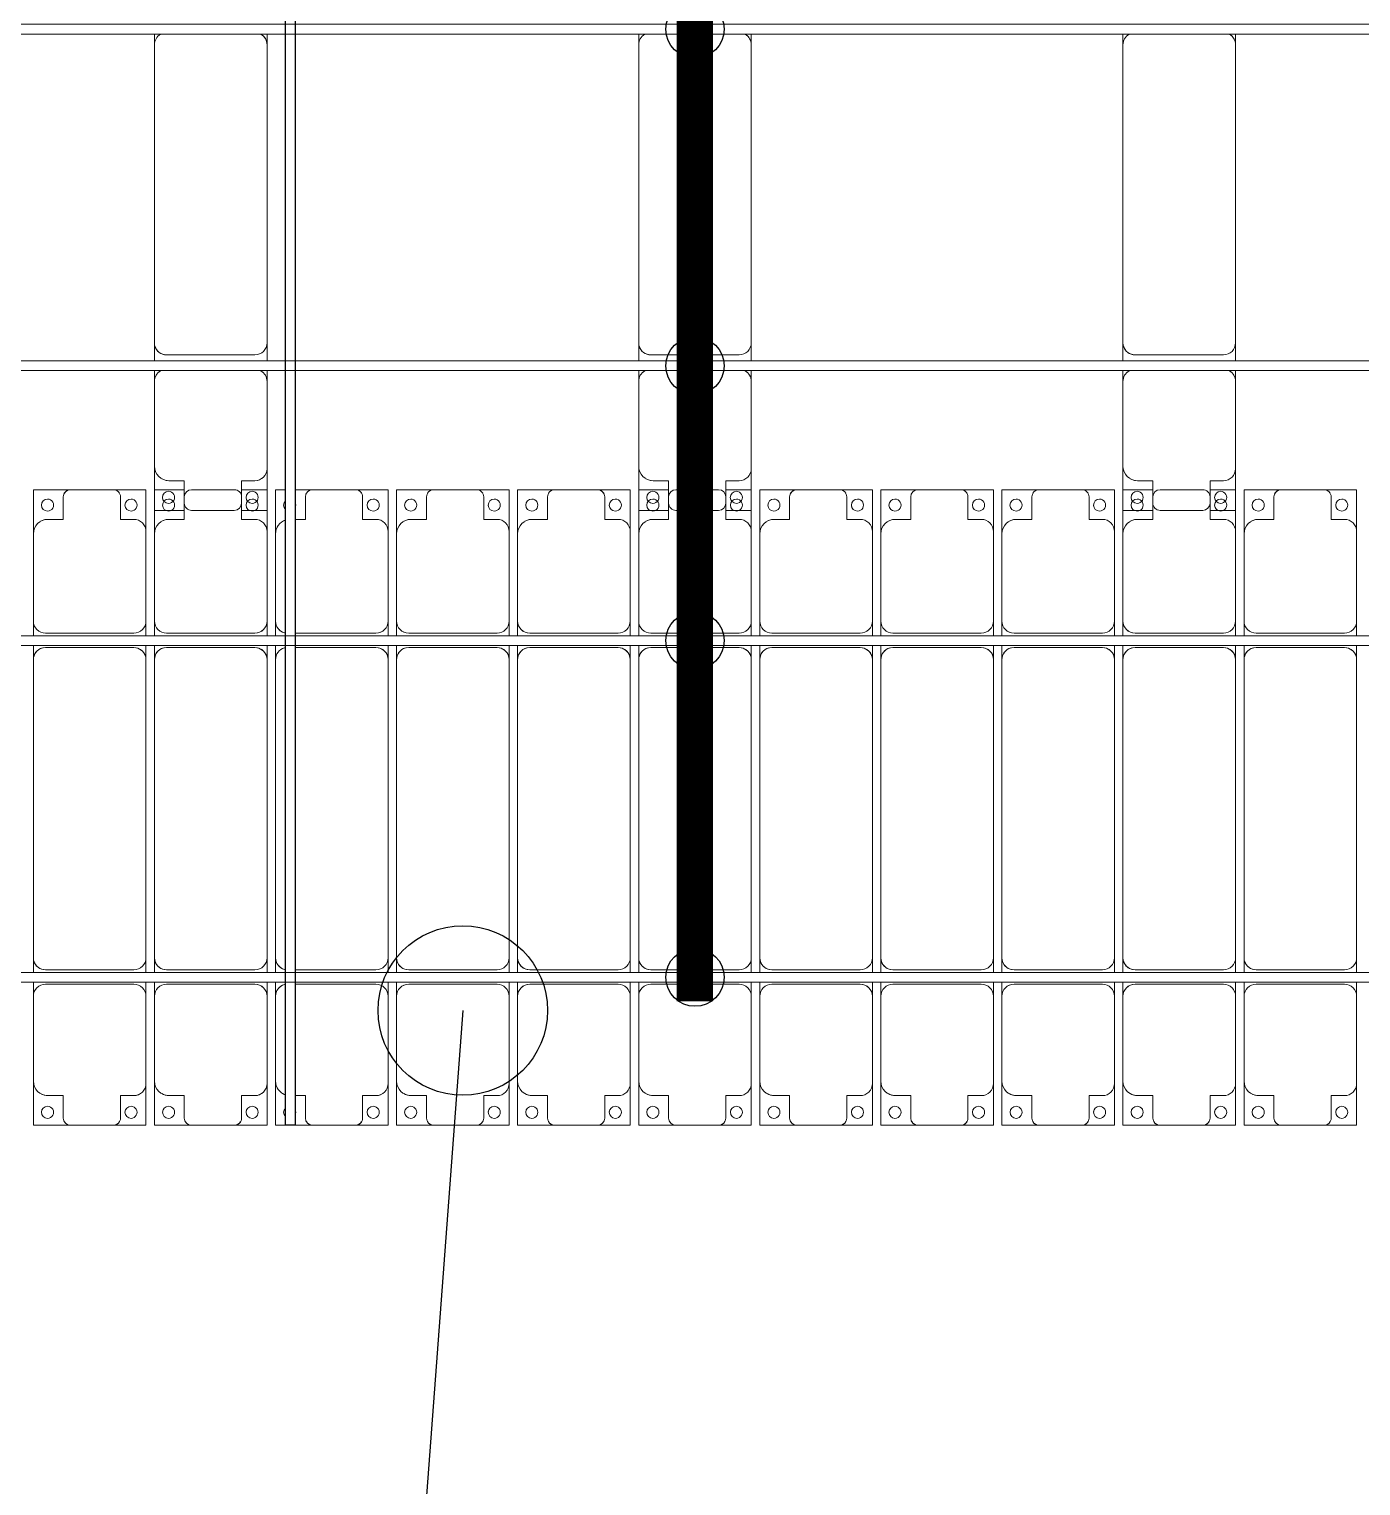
# Model space of a CAD drawing. Header units: millimetres. Extents: x -178706 to 107777, y -87310 to 933.
# Drawn here: x -143641 to -138141, y -81276 to -75261 of the extents above; entities that cross this region are included whole.
import ezdxf

# ---------------------------------------------------------------- set-up
doc = ezdxf.new("R2010")
doc.units = ezdxf.units.MM
doc.layers.add('A-GENM', color=13, linetype='Continuous', lineweight=9)
doc.layers.add('S-BEAM', color=12, linetype='Continuous', lineweight=9)
for name, color, linetype in [('GC-BICH NEO', 6, 'Continuous'), ('GC-DAY NEO', 5, 'Continuous'), ('GC-HOP 40x60 GIA CUONG', 1, 'Continuous')]:
    doc.layers.add(name, color=color, linetype=linetype)

# ---------------------------------------------------------------- blocks, each defined once
blk = doc.blocks.new('Dải phao đi lại kèm đỡ invester - DẢI PHAO ĐI LẠI-19658-BỐ TRÍ KHUNG KẾT CẤU BÈ PIN 04')
at = {"layer": 'A-GENM', "color": 7}
for p, q in [((27258.4, 1312.2), (27411.8, 1312.2)), ((27258.4, 1129.7), (27258.4, 1312.2)), ((27381.8, 1282.2), (27381.8, 1189.7)), ((27588.2, 1312.2), (27411.8, 1312.2)), ((27588.2, 1312.2), (27723.4, 1312.2)), ((27618.2, 1189.7), (27618.2, 1282.2)), ((27723.4, 1312.2), (27723.4, 1139.7)), ((27758.4, 1312.2), (27881.8, 1312.2)), ((27758.4, 1129.7), (27758.4, 1312.2)), ((27881.8, 1282.2), (27881.8, 1189.7)), ((28088.2, 1312.2), (27911.8, 1312.2)), ((28118.2, 1312.2), (28223.4, 1312.2)), ((28118.2, 1189.7), (28118.2, 1282.2)), ((28223.4, 1312.2), (28223.4, 1139.7)), ((28258.4, 1312.2), (28300, 1312.2)), ((28258.4, 1129.7), (28258.4, 1312.2)), ((28340, 1312.2), (28411.8, 1312.2)), ((28381.8, 1282.2), (28381.8, 1189.7)), ((28588.2, 1312.2), (28411.8, 1312.2)), ((28588.2, 1312.2), (28723.4, 1312.2)), ((28618.2, 1189.7), (28618.2, 1282.2)), ((28723.4, 1312.2), (28723.4, 1139.7)), ((28758.4, 1312.2), (28911.8, 1312.2)), ((28758.4, 1129.7), (28758.4, 1312.2)), ((28881.8, 1282.2), (28881.8, 1189.7)), ((29088.2, 1312.2), (28911.8, 1312.2)), ((29088.2, 1312.2), (29223.4, 1312.2)), ((29118.2, 1189.7), (29118.2, 1282.2)), ((29223.4, 1312.2), (29223.4, 1139.7)), ((29258.4, 1312.2), (29411.8, 1312.2)), ((29258.4, 1129.7), (29258.4, 1312.2)), ((29381.8, 1282.2), (29381.8, 1189.7)), ((29588.2, 1312.2), (29411.8, 1312.2)), ((29588.2, 1312.2), (29723.4, 1312.2)), ((29618.2, 1189.7), (29618.2, 1282.2)), ((29723.4, 1312.2), (29723.4, 1139.7)), ((29758.4, 1312.2), (29881.8, 1312.2)), ((29758.4, 1129.7), (29758.4, 1312.2)), ((29881.8, 1282.2), (29881.8, 1189.7)), ((30088.2, 1312.2), (29911.8, 1312.2)), ((30118.2, 1312.2), (30223.4, 1312.2)), ((30118.2, 1189.7), (30118.2, 1282.2)), ((30223.4, 1312.2), (30223.4, 1139.7)), ((30258.4, 1312.2), (30411.8, 1312.2)), ((30258.4, 1129.7), (30258.4, 1312.2)), ((30381.8, 1282.2), (30381.8, 1189.7)), ((30588.2, 1312.2), (30411.8, 1312.2)), ((30588.2, 1312.2), (30723.4, 1312.2)), ((30618.2, 1189.7), (30618.2, 1282.2)), ((30723.4, 1312.2), (30723.4, 1139.7)), ((30758.4, 1312.2), (30911.8, 1312.2)), ((30758.4, 1129.7), (30758.4, 1312.2)), ((30881.8, 1282.2), (30881.8, 1189.7)), ((31088.2, 1312.2), (30911.8, 1312.2)), ((31088.2, 1312.2), (31223.4, 1312.2)), ((31118.2, 1189.7), (31118.2, 1282.2)), ((31223.4, 1312.2), (31223.4, 1139.7)), ((31258.4, 1312.2), (31411.8, 1312.2)), ((31258.4, 1129.7), (31258.4, 1312.2)), ((31381.8, 1282.2), (31381.8, 1189.7)), ((31588.2, 1312.2), (31411.8, 1312.2)), ((31588.2, 1312.2), (31723.4, 1312.2)), ((31618.2, 1189.7), (31618.2, 1282.2)), ((31723.4, 1312.2), (31723.4, 1139.7)), ((31758.4, 1312.2), (31881.8, 1312.2)), ((31758.4, 1129.7), (31758.4, 1312.2)), ((31881.8, 1282.2), (31881.8, 1189.7)), ((32088.2, 1312.2), (31911.8, 1312.2)), ((32118.2, 1312.2), (32223.4, 1312.2)), ((32118.2, 1189.7), (32118.2, 1282.2)), ((32223.4, 1312.2), (32223.4, 1139.7)), ((32258.4, 1312.2), (32411.8, 1312.2)), ((32258.4, 1129.7), (32258.4, 1312.2)), ((32381.8, 1282.2), (32381.8, 1189.7)), ((32588.2, 1312.2), (32411.8, 1312.2)), ((32591.1, 1312.2), (32723.4, 1312.2)), ((32618.2, 1189.7), (32618.2, 1282.2)), ((32723.4, 1312.2), (32723.4, 1139.7)), ((27381.8, 1189.7), (27318.4, 1189.7)), ((27673.4, 1189.7), (27618.2, 1189.7)), ((27881.8, 1189.7), (27818.4, 1189.7)), ((28173.4, 1189.7), (28118.2, 1189.7)), ((28381.8, 1189.7), (28340, 1189.7)), ((28673.4, 1189.7), (28618.2, 1189.7)), ((28881.8, 1189.7), (28818.4, 1189.7)), ((29173.4, 1189.7), (29118.2, 1189.7)), ((29381.8, 1189.7), (29318.4, 1189.7)), ((29673.4, 1189.7), (29618.2, 1189.7)), ((29881.8, 1189.7), (29818.4, 1189.7)), ((30173.4, 1189.7), (30118.2, 1189.7)), ((30381.8, 1189.7), (30318.4, 1189.7)), ((30673.4, 1189.7), (30618.2, 1189.7)), ((30881.8, 1189.7), (30818.4, 1189.7)), ((31173.4, 1189.7), (31118.2, 1189.7)), ((31381.8, 1189.7), (31318.4, 1189.7)), ((31673.4, 1189.7), (31618.2, 1189.7)), ((31881.8, 1189.7), (31818.4, 1189.7)), ((32173.4, 1189.7), (32118.2, 1189.7)), ((32381.8, 1189.7), (32318.4, 1189.7)), ((32673.4, 1189.7), (32618.2, 1189.7)), ((27258.4, 1129.7), (27258.4, 769.7)), ((27723.4, 769.7), (27723.4, 1139.7)), ((27758.4, 1129.7), (27758.4, 769.7)), ((28223.4, 769.7), (28223.4, 1139.7)), ((28258.4, 1129.7), (28258.4, 769.7)), ((28723.4, 769.7), (28723.4, 1139.7)), ((28758.4, 1129.7), (28758.4, 769.7)), ((29223.4, 769.7), (29223.4, 1139.7)), ((29258.4, 1129.7), (29258.4, 769.7)), ((29723.4, 769.7), (29723.4, 1139.7)), ((29758.4, 1129.7), (29758.4, 769.7)), ((30223.4, 769.7), (30223.4, 1139.7)), ((30258.4, 1129.7), (30258.4, 769.7)), ((30723.4, 769.7), (30723.4, 1139.7)), ((30758.4, 1129.7), (30758.4, 769.7)), ((31223.4, 769.7), (31223.4, 1139.7)), ((31258.4, 1129.7), (31258.4, 769.7)), ((31723.4, 769.7), (31723.4, 1139.7)), ((31758.4, 1129.7), (31758.4, 769.7)), ((32223.4, 769.7), (32223.4, 1139.7)), ((32258.4, 1129.7), (32258.4, 769.7)), ((32723.4, 769.7), (32723.4, 1139.7)), ((27258.4, 708.9), (27258.4, 769.7)), ((27723.4, 769.7), (27723.4, 708.9)), ((27758.4, 708.9), (27758.4, 769.7)), ((28223.4, 769.7), (28223.4, 708.9)), ((28258.4, 708.9), (28258.4, 769.7)), ((28723.4, 769.7), (28723.4, 708.9)), ((28758.4, 708.9), (28758.4, 769.7)), ((29223.4, 769.7), (29223.4, 708.9)), ((29258.4, 708.9), (29258.4, 769.7)), ((29723.4, 769.7), (29723.4, 708.9)), ((29758.4, 708.9), (29758.4, 769.7)), ((30223.4, 769.7), (30223.4, 708.9)), ((30258.4, 708.9), (30258.4, 769.7)), ((30723.4, 769.7), (30723.4, 708.9)), ((30758.4, 708.9), (30758.4, 769.7)), ((31223.4, 769.7), (31223.4, 708.9)), ((31258.4, 708.9), (31258.4, 769.7)), ((31723.4, 769.7), (31723.4, 708.9)), ((31758.4, 708.9), (31758.4, 769.7)), ((32223.4, 769.7), (32223.4, 708.9)), ((32258.4, 708.9), (32258.4, 769.7)), ((32723.4, 769.7), (32723.4, 708.9)), ((27258.4, 610.3), (27258.4, 668.9)), ((27308.4, 719.7), (27673.4, 719.7)), ((27723.4, 668.9), (27723.4, 610.3)), ((27758.4, 610.3), (27758.4, 668.9)), ((27808.4, 719.7), (28173.4, 719.7)), ((28223.4, 668.9), (28223.4, 610.3)), ((28258.4, 610.3), (28258.4, 668.9)), ((28340, 719.7), (28673.4, 719.7)), ((28723.4, 668.9), (28723.4, 610.3)), ((28758.4, 610.3), (28758.4, 668.9)), ((28808.4, 719.7), (29173.4, 719.7)), ((29223.4, 668.9), (29223.4, 610.3)), ((29258.4, 610.3), (29258.4, 668.9)), ((29308.4, 719.7), (29673.4, 719.7)), ((29723.4, 668.9), (29723.4, 610.3)), ((29758.4, 610.3), (29758.4, 668.9)), ((29808.4, 719.7), (30173.4, 719.7)), ((30223.4, 668.9), (30223.4, 610.3)), ((30258.4, 610.3), (30258.4, 668.9)), ((30308.4, 719.7), (30673.4, 719.7)), ((30723.4, 668.9), (30723.4, 610.3)), ((30758.4, 610.3), (30758.4, 668.9)), ((30808.4, 719.7), (31173.4, 719.7)), ((31223.4, 668.9), (31223.4, 610.3)), ((31258.4, 610.3), (31258.4, 668.9)), ((31308.4, 719.7), (31673.4, 719.7)), ((31723.4, 668.9), (31723.4, 610.3)), ((31758.4, 610.3), (31758.4, 668.9)), ((31808.4, 719.7), (32173.4, 719.7)), ((32223.4, 668.9), (32223.4, 610.3)), ((32258.4, 610.3), (32258.4, 668.9)), ((32308.4, 719.7), (32673.4, 719.7)), ((32723.4, 668.9), (32723.4, 610.3)), ((27258.4, 610.3), (27258.4, -620.3)), ((27673.4, 660.3), (27308.4, 660.3)), ((27723.4, -620.3), (27723.4, 610.3)), ((27758.4, 610.3), (27758.4, -620.3)), ((28173.4, 660.3), (27808.4, 660.3)), ((28223.4, -620.3), (28223.4, 610.3)), ((28258.4, 610.3), (28258.4, -620.3)), ((28673.4, 660.3), (28340, 660.3)), ((28723.4, -620.3), (28723.4, 610.3)), ((28758.4, 610.3), (28758.4, -620.3)), ((29173.4, 660.3), (28808.4, 660.3)), ((29223.4, -620.3), (29223.4, 610.3)), ((29258.4, 610.3), (29258.4, -620.3)), ((29673.4, 660.3), (29308.4, 660.3)), ((29723.4, -620.3), (29723.4, 610.3)), ((29758.4, 610.3), (29758.4, -620.3)), ((30173.4, 660.3), (29808.4, 660.3)), ((30223.4, -620.3), (30223.4, 610.3)), ((30258.4, 610.3), (30258.4, -620.3)), ((30673.4, 660.3), (30308.4, 660.3)), ((30723.4, -620.3), (30723.4, 610.3)), ((30758.4, 610.3), (30758.4, -620.3)), ((31173.4, 660.3), (30808.4, 660.3)), ((31223.4, -620.3), (31223.4, 610.3)), ((31258.4, 610.3), (31258.4, -620.3)), ((31673.4, 660.3), (31308.4, 660.3)), ((31723.4, -620.3), (31723.4, 610.3)), ((31758.4, 610.3), (31758.4, -620.3)), ((32173.4, 660.3), (31808.4, 660.3)), ((32223.4, -620.3), (32223.4, 610.3)), ((32258.4, 610.3), (32258.4, -620.3)), ((32673.4, 660.3), (32308.4, 660.3)), ((32723.4, -620.3), (32723.4, 610.3)), ((27258.4, -681.1), (27258.4, -620.3)), ((27723.4, -620.3), (27723.4, -681.1)), ((27758.4, -681.1), (27758.4, -620.3)), ((28223.4, -620.3), (28223.4, -681.1)), ((28258.4, -681.1), (28258.4, -620.3)), ((28723.4, -620.3), (28723.4, -681.1)), ((28758.4, -681.1), (28758.4, -620.3)), ((29223.4, -620.3), (29223.4, -681.1)), ((29258.4, -681.1), (29258.4, -620.3)), ((29723.4, -620.3), (29723.4, -681.1)), ((29758.4, -681.1), (29758.4, -620.3)), ((30223.4, -620.3), (30223.4, -681.1)), ((30258.4, -681.1), (30258.4, -620.3)), ((30723.4, -620.3), (30723.4, -681.1)), ((30758.4, -681.1), (30758.4, -620.3)), ((31223.4, -620.3), (31223.4, -681.1)), ((31258.4, -681.1), (31258.4, -620.3)), ((31723.4, -620.3), (31723.4, -681.1)), ((31758.4, -681.1), (31758.4, -620.3)), ((32223.4, -620.3), (32223.4, -681.1)), ((32258.4, -681.1), (32258.4, -620.3)), ((32723.4, -620.3), (32723.4, -681.1)), ((27258.4, -779.7), (27258.4, -721.1)), ((27308.4, -670.3), (27673.4, -670.3)), ((27723.4, -721.1), (27723.4, -779.7)), ((27758.4, -779.7), (27758.4, -721.1)), ((27808.4, -670.3), (28173.4, -670.3)), ((28223.4, -721.1), (28223.4, -779.7)), ((28258.4, -779.7), (28258.4, -721.1)), ((28340, -670.3), (28673.4, -670.3)), ((28723.4, -721.1), (28723.4, -779.7)), ((28758.4, -779.7), (28758.4, -721.1)), ((28808.4, -670.3), (29173.4, -670.3)), ((29223.4, -721.1), (29223.4, -779.7)), ((29258.4, -779.7), (29258.4, -721.1)), ((29308.4, -670.3), (29673.4, -670.3)), ((29723.4, -721.1), (29723.4, -779.7)), ((29758.4, -779.7), (29758.4, -721.1)), ((29808.4, -670.3), (30173.4, -670.3)), ((30223.4, -721.1), (30223.4, -779.7)), ((30258.4, -779.7), (30258.4, -721.1)), ((30308.4, -670.3), (30673.4, -670.3)), ((30723.4, -721.1), (30723.4, -779.7)), ((30758.4, -779.7), (30758.4, -721.1)), ((30808.4, -670.3), (31173.4, -670.3)), ((31223.4, -721.1), (31223.4, -779.7)), ((31258.4, -779.7), (31258.4, -721.1)), ((31308.4, -670.3), (31673.4, -670.3)), ((31723.4, -721.1), (31723.4, -779.7)), ((31758.4, -779.7), (31758.4, -721.1)), ((31808.4, -670.3), (32173.4, -670.3)), ((32223.4, -721.1), (32223.4, -779.7)), ((32258.4, -779.7), (32258.4, -721.1)), ((32308.4, -670.3), (32673.4, -670.3)), ((32723.4, -721.1), (32723.4, -779.7)), ((27258.4, -779.7), (27258.4, -1129.7)), ((27673.4, -729.7), (27308.4, -729.7)), ((27723.4, -1139.7), (27723.4, -779.7)), ((27758.4, -779.7), (27758.4, -1129.7)), ((28173.4, -729.7), (27808.4, -729.7)), ((28223.4, -1139.7), (28223.4, -779.7)), ((28258.4, -779.7), (28258.4, -1129.7)), ((28673.4, -729.7), (28340, -729.7)), ((28723.4, -1139.7), (28723.4, -779.7)), ((28758.4, -779.7), (28758.4, -1129.7)), ((29173.4, -729.7), (28808.4, -729.7)), ((29223.4, -1139.7), (29223.4, -779.7)), ((29258.4, -779.7), (29258.4, -1129.7)), ((29673.4, -729.7), (29308.4, -729.7)), ((29723.4, -1139.7), (29723.4, -779.7)), ((29758.4, -779.7), (29758.4, -1129.7)), ((30173.4, -729.7), (29808.4, -729.7)), ((30223.4, -1139.7), (30223.4, -779.7)), ((30258.4, -779.7), (30258.4, -1129.7)), ((30673.4, -729.7), (30308.4, -729.7)), ((30723.4, -1139.7), (30723.4, -779.7)), ((30758.4, -779.7), (30758.4, -1129.7)), ((31173.4, -729.7), (30808.4, -729.7)), ((31223.4, -1139.7), (31223.4, -779.7)), ((31258.4, -779.7), (31258.4, -1129.7)), ((31673.4, -729.7), (31308.4, -729.7)), ((31723.4, -1139.7), (31723.4, -779.7)), ((31758.4, -779.7), (31758.4, -1129.7)), ((32173.4, -729.7), (31808.4, -729.7)), ((32223.4, -1139.7), (32223.4, -779.7)), ((32258.4, -779.7), (32258.4, -1129.7)), ((32673.4, -729.7), (32308.4, -729.7)), ((32723.4, -1139.7), (32723.4, -779.7)), ((27258.4, -1312.2), (27258.4, -1129.7)), ((27723.4, -1139.7), (27723.4, -1312.2)), ((27758.4, -1312.2), (27758.4, -1129.7)), ((28223.4, -1139.7), (28223.4, -1312.2)), ((28258.4, -1312.2), (28258.4, -1129.7)), ((28723.4, -1139.7), (28723.4, -1312.2)), ((28758.4, -1312.2), (28758.4, -1129.7)), ((29223.4, -1139.7), (29223.4, -1312.2)), ((29258.4, -1312.2), (29258.4, -1129.7)), ((29723.4, -1139.7), (29723.4, -1312.2)), ((29758.4, -1312.2), (29758.4, -1129.7)), ((30223.4, -1139.7), (30223.4, -1312.2)), ((30258.4, -1312.2), (30258.4, -1129.7)), ((30723.4, -1139.7), (30723.4, -1312.2)), ((30758.4, -1312.2), (30758.4, -1129.7)), ((31223.4, -1139.7), (31223.4, -1312.2)), ((31258.4, -1312.2), (31258.4, -1129.7)), ((31723.4, -1139.7), (31723.4, -1312.2)), ((31758.4, -1312.2), (31758.4, -1129.7)), ((32223.4, -1139.7), (32223.4, -1312.2)), ((32258.4, -1312.2), (32258.4, -1129.7)), ((32723.4, -1139.7), (32723.4, -1312.2)), ((27318.4, -1189.7), (27381.8, -1189.7)), ((27381.8, -1189.7), (27381.8, -1282.2)), ((27618.2, -1282.2), (27618.2, -1189.7)), ((27618.2, -1189.7), (27673.4, -1189.7)), ((27818.4, -1189.7), (27881.8, -1189.7)), ((27881.8, -1189.7), (27881.8, -1282.2)), ((28118.2, -1282.2), (28118.2, -1189.7)), ((28118.2, -1189.7), (28173.4, -1189.7)), ((28340, -1189.7), (28381.8, -1189.7)), ((28381.8, -1189.7), (28381.8, -1282.2)), ((28618.2, -1282.2), (28618.2, -1189.7)), ((28618.2, -1189.7), (28673.4, -1189.7)), ((28818.4, -1189.7), (28881.8, -1189.7)), ((28881.8, -1189.7), (28881.8, -1282.2)), ((29118.2, -1282.2), (29118.2, -1189.7)), ((29118.2, -1189.7), (29173.4, -1189.7)), ((29318.4, -1189.7), (29381.8, -1189.7)), ((29381.8, -1189.7), (29381.8, -1282.2)), ((29618.2, -1282.2), (29618.2, -1189.7)), ((29618.2, -1189.7), (29673.4, -1189.7)), ((29818.4, -1189.7), (29881.8, -1189.7)), ((29881.8, -1189.7), (29881.8, -1282.2)), ((30118.2, -1282.2), (30118.2, -1189.7)), ((30118.2, -1189.7), (30173.4, -1189.7)), ((30318.4, -1189.7), (30381.8, -1189.7)), ((30381.8, -1189.7), (30381.8, -1282.2)), ((30618.2, -1282.2), (30618.2, -1189.7)), ((30618.2, -1189.7), (30673.4, -1189.7)), ((30818.4, -1189.7), (30881.8, -1189.7)), ((30881.8, -1189.7), (30881.8, -1282.2)), ((31118.2, -1282.2), (31118.2, -1189.7)), ((31118.2, -1189.7), (31173.4, -1189.7)), ((31318.4, -1189.7), (31381.8, -1189.7)), ((31381.8, -1189.7), (31381.8, -1282.2)), ((31618.2, -1282.2), (31618.2, -1189.7)), ((31618.2, -1189.7), (31673.4, -1189.7)), ((31818.4, -1189.7), (31881.8, -1189.7)), ((31881.8, -1189.7), (31881.8, -1282.2)), ((32118.2, -1282.2), (32118.2, -1189.7)), ((32118.2, -1189.7), (32173.4, -1189.7)), ((32318.4, -1189.7), (32381.8, -1189.7)), ((32381.8, -1189.7), (32381.8, -1282.2)), ((32618.2, -1282.2), (32618.2, -1189.7)), ((32618.2, -1189.7), (32673.4, -1189.7)), ((27411.8, -1312.2), (27258.4, -1312.2)), ((27411.8, -1312.2), (27588.2, -1312.2)), ((27723.4, -1312.2), (27588.2, -1312.2)), ((27911.8, -1312.2), (27758.4, -1312.2)), ((27911.8, -1312.2), (28088.2, -1312.2)), ((28223.4, -1312.2), (28088.2, -1312.2)), ((28300, -1312.2), (28258.4, -1312.2)), ((28411.8, -1312.2), (28340, -1312.2)), ((28411.8, -1312.2), (28588.2, -1312.2)), ((28723.4, -1312.2), (28588.2, -1312.2)), ((28911.8, -1312.2), (28758.4, -1312.2)), ((28911.8, -1312.2), (29088.2, -1312.2)), ((29223.4, -1312.2), (29088.2, -1312.2)), ((29411.8, -1312.2), (29258.4, -1312.2)), ((29411.8, -1312.2), (29588.2, -1312.2)), ((29723.4, -1312.2), (29588.2, -1312.2)), ((29911.8, -1312.2), (29758.4, -1312.2)), ((29911.8, -1312.2), (30088.2, -1312.2)), ((30223.4, -1312.2), (30088.2, -1312.2)), ((30411.8, -1312.2), (30258.4, -1312.2)), ((30411.8, -1312.2), (30588.2, -1312.2)), ((30723.4, -1312.2), (30588.2, -1312.2)), ((30911.8, -1312.2), (30758.4, -1312.2)), ((30911.8, -1312.2), (31088.2, -1312.2)), ((31223.4, -1312.2), (31088.2, -1312.2)), ((31411.8, -1312.2), (31258.4, -1312.2)), ((31411.8, -1312.2), (31588.2, -1312.2)), ((31723.4, -1312.2), (31588.2, -1312.2)), ((31911.8, -1312.2), (31758.4, -1312.2)), ((31911.8, -1312.2), (32088.2, -1312.2)), ((32223.4, -1312.2), (32088.2, -1312.2)), ((32411.8, -1312.2), (32258.4, -1312.2)), ((32411.8, -1312.2), (32588.2, -1312.2)), ((32723.4, -1312.2), (32591.1, -1312.2))]:
    blk.add_line(p, q, dxfattribs=at)
for centre, radius, start, end in [((27316.8, 1248.6), 25, 90, 270), ((27316.8, 1248.6), 25, 270, 90), ((27411.8, 1282.2), 30, 90, 180), ((27411.8, 1282.2), 30, 90, 150), ((27588.2, 1282.2), 30, 360, 90), ((27588.2, 1282.2), 30, 30, 90), ((27661.8, 1248.6), 25, 90, 270), ((27661.8, 1248.6), 25, 270, 90), ((27816.8, 1248.6), 25, 90, 270), ((27816.8, 1248.6), 25, 270, 90), ((27911.8, 1282.2), 30, 90, 180), ((28088.2, 1282.2), 30, 360, 90), ((28161.8, 1248.6), 25, 90, 270), ((28161.8, 1248.6), 25, 270, 90), ((28316.8, 1248.6), 25, 135, 225), ((28411.8, 1282.2), 30, 90, 180), ((28411.8, 1282.2), 30, 90, 150), ((28588.2, 1282.2), 30, 360, 90), ((28588.2, 1282.2), 30, 30, 90), ((28661.8, 1248.6), 25, 90, 270), ((28661.8, 1248.6), 25, 270, 90), ((28816.8, 1248.6), 25, 90, 270), ((28816.8, 1248.6), 25, 270, 90), ((28911.8, 1282.2), 30, 90, 180), ((28911.8, 1282.2), 30, 90, 150), ((29088.2, 1282.2), 30, 360, 90), ((29088.2, 1282.2), 30, 30, 90), ((29161.8, 1248.6), 25, 90, 270), ((29161.8, 1248.6), 25, 270, 90), ((29316.8, 1248.6), 25, 90, 270), ((29316.8, 1248.6), 25, 270, 90), ((29411.8, 1282.2), 30, 90, 180), ((29411.8, 1282.2), 30, 90, 150), ((29588.2, 1282.2), 30, 0, 90), ((29588.2, 1282.2), 30, 30, 90), ((29661.8, 1248.6), 25, 90, 270), ((29661.8, 1248.6), 25, 270, 90), ((29816.8, 1248.6), 25, 90, 270), ((29816.8, 1248.6), 25, 270, 90), ((29911.8, 1282.2), 30, 90, 180), ((30088.2, 1282.2), 30, 0, 90), ((30161.8, 1248.6), 25, 90, 270), ((30161.8, 1248.6), 25, 270, 90), ((30316.8, 1248.6), 25, 90, 270), ((30316.8, 1248.6), 25, 270, 90), ((30411.8, 1282.2), 30, 90, 180), ((30411.8, 1282.2), 30, 90, 150), ((30588.2, 1282.2), 30, 0, 90), ((30588.2, 1282.2), 30, 30, 90), ((30661.8, 1248.6), 25, 90, 270), ((30661.8, 1248.6), 25, 270, 90), ((30816.8, 1248.6), 25, 90, 270), ((30816.8, 1248.6), 25, 270, 90), ((30911.8, 1282.2), 30, 90, 180), ((30911.8, 1282.2), 30, 90, 150), ((31088.2, 1282.2), 30, 360, 90), ((31088.2, 1282.2), 30, 30, 90), ((31161.8, 1248.6), 25, 90, 270), ((31161.8, 1248.6), 25, 270, 90), ((31316.8, 1248.6), 25, 90, 270), ((31316.8, 1248.6), 25, 270, 90), ((31411.8, 1282.2), 30, 90, 180), ((31411.8, 1282.2), 30, 90, 150), ((31588.2, 1282.2), 30, 360, 90), ((31588.2, 1282.2), 30, 30, 90), ((31661.8, 1248.6), 25, 90, 270), ((31661.8, 1248.6), 25, 270, 90), ((31816.8, 1248.6), 25, 90, 270), ((31816.8, 1248.6), 25, 270, 90), ((31911.8, 1282.2), 30, 90, 180), ((32088.2, 1282.2), 30, 360, 90), ((32161.8, 1248.6), 25, 90, 270), ((32161.8, 1248.6), 25, 270, 90), ((32316.8, 1248.6), 25, 90, 270), ((32316.8, 1248.6), 25, 270, 90), ((32411.8, 1282.2), 30, 90, 180), ((32411.8, 1282.2), 30, 90, 150), ((32588.2, 1282.2), 30, 360, 90), ((32588.2, 1282.2), 30, 30, 84.4), ((32661.8, 1248.6), 25, 90, 270), ((32661.8, 1248.6), 25, 270, 90), ((27661.8, 1248.6), 25, 180, 195), ((28316.8, 1248.6), 25, 345, 15), ((28661.8, 1248.6), 25, 180, 195), ((29161.8, 1248.6), 25, 180, 195), ((29661.8, 1248.6), 25, 180, 195), ((30661.8, 1248.6), 25, 180, 195), ((31161.8, 1248.6), 25, 180, 195), ((31661.8, 1248.6), 25, 180, 195), ((32661.8, 1248.6), 25, 180, 195), ((27318.4, 1129.7), 60, 90, 180), ((27318.4, 1129.7), 60, 90, 120), ((27673.4, 1139.7), 50, 360, 90), ((27673.4, 1139.7), 50, 45, 90), ((27818.4, 1129.7), 60, 90, 180), ((27818.4, 1129.7), 60, 90, 120), ((28173.4, 1139.7), 50, 360, 90), ((28173.4, 1139.7), 50, 45, 90), ((28318.4, 1129.7), 60, 107.99672, 180), ((28318.4, 1129.7), 60, 107.99672, 120), ((28673.4, 1139.7), 50, 0, 90), ((28673.4, 1139.7), 50, 45, 90), ((28818.4, 1129.7), 60, 90, 180), ((28818.4, 1129.7), 60, 90, 120), ((29173.4, 1139.7), 50, 0, 90), ((29173.4, 1139.7), 50, 45, 90), ((29318.4, 1129.7), 60, 90, 180), ((29318.4, 1129.7), 60, 90, 120), ((29673.4, 1139.7), 50, 360, 90), ((29673.4, 1139.7), 50, 45, 90), ((29818.4, 1129.7), 60, 90, 180), ((29818.4, 1129.7), 60, 90, 120), ((30173.4, 1139.7), 50, 360, 90), ((30173.4, 1139.7), 50, 45, 90), ((30318.4, 1129.7), 60, 90, 180), ((30318.4, 1129.7), 60, 90, 120), ((30673.4, 1139.7), 50, 360, 90), ((30673.4, 1139.7), 50, 45, 90), ((30818.4, 1129.7), 60, 90, 180), ((30818.4, 1129.7), 60, 90, 120), ((31173.4, 1139.7), 50, 360, 90), ((31173.4, 1139.7), 50, 45, 90), ((31318.4, 1129.7), 60, 90, 180), ((31318.4, 1129.7), 60, 90, 120), ((31673.4, 1139.7), 50, 0, 90), ((31673.4, 1139.7), 50, 45, 90), ((31818.4, 1129.7), 60, 90, 180), ((31818.4, 1129.7), 60, 90, 120), ((32173.4, 1139.7), 50, 360, 90), ((32173.4, 1139.7), 50, 45, 90), ((32318.4, 1129.7), 60, 90, 180), ((32318.4, 1129.7), 60, 90, 120), ((32673.4, 1139.7), 50, 360, 90), ((32673.4, 1139.7), 50, 45, 90), ((27308.4, 769.7), 50, 180, 270), ((27308.4, 769.7), 50, 225, 270), ((27673.4, 769.7), 50, 270, 360), ((27673.4, 769.7), 50, 270, 315), ((27808.4, 769.7), 50, 180, 270), ((27808.4, 769.7), 50, 225, 270), ((28173.4, 769.7), 50, 270, 360), ((28173.4, 769.7), 50, 270, 315), ((28308.4, 769.7), 50, 180, 255), ((28308.4, 769.7), 50, 225, 255), ((28673.4, 769.7), 50, 270, 360), ((28673.4, 769.7), 50, 270, 315), ((28808.4, 769.7), 50, 180, 270), ((28808.4, 769.7), 50, 225, 270), ((29173.4, 769.7), 50, 270, 360), ((29173.4, 769.7), 50, 270, 315), ((29308.4, 769.7), 50, 180, 270), ((29308.4, 769.7), 50, 225, 270), ((29673.4, 769.7), 50, 270, 360), ((29673.4, 769.7), 50, 270, 315), ((29808.4, 769.7), 50, 180, 270), ((29808.4, 769.7), 50, 225, 270), ((30173.4, 769.7), 50, 270, 360), ((30173.4, 769.7), 50, 270, 315), ((30308.4, 769.7), 50, 180, 270), ((30308.4, 769.7), 50, 225, 270), ((30673.4, 769.7), 50, 270, 0), ((30673.4, 769.7), 50, 270, 315), ((30808.4, 769.7), 50, 180, 270), ((30808.4, 769.7), 50, 225, 270), ((31173.4, 769.7), 50, 270, 0), ((31173.4, 769.7), 50, 270, 315), ((31308.4, 769.7), 50, 180, 270), ((31308.4, 769.7), 50, 225, 270), ((31673.4, 769.7), 50, 270, 0), ((31673.4, 769.7), 50, 270, 315), ((31808.4, 769.7), 50, 180, 270), ((31808.4, 769.7), 50, 225, 270), ((32173.4, 769.7), 50, 270, 360), ((32173.4, 769.7), 50, 270, 315), ((32308.4, 769.7), 50, 180, 270), ((32308.4, 769.7), 50, 225, 270), ((32673.4, 769.7), 50, 270, 0), ((32673.4, 769.7), 50, 270, 315), ((27308.4, 610.3), 50, 90, 180), ((27308.4, 610.3), 50, 105, 180), ((27673.4, 610.3), 50, 360, 90), ((27673.4, 610.3), 50, 15, 90), ((27808.4, 610.3), 50, 90, 180), ((27808.4, 610.3), 50, 105, 180), ((28173.4, 610.3), 50, 0, 90), ((28173.4, 610.3), 50, 15, 90), ((28308.4, 610.3), 50, 105, 180), ((28308.4, 610.3), 50, 105, 180), ((28673.4, 610.3), 50, 0, 90), ((28673.4, 610.3), 50, 15, 90), ((28808.4, 610.3), 50, 90, 180), ((28808.4, 610.3), 50, 105, 180), ((29173.4, 610.3), 50, 0, 90), ((29173.4, 610.3), 50, 15, 90), ((29308.4, 610.3), 50, 90, 180), ((29308.4, 610.3), 50, 105, 180), ((29673.4, 610.3), 50, 0, 90), ((29673.4, 610.3), 50, 15, 90), ((29808.4, 610.3), 50, 90, 180), ((29808.4, 610.3), 50, 105, 180), ((30173.4, 610.3), 50, 0, 90), ((30173.4, 610.3), 50, 15, 90), ((30308.4, 610.3), 50, 90, 180), ((30308.4, 610.3), 50, 105, 180), ((30673.4, 610.3), 50, 360, 90), ((30673.4, 610.3), 50, 15, 90), ((30808.4, 610.3), 50, 90, 180), ((30808.4, 610.3), 50, 105, 180), ((31173.4, 610.3), 50, 360, 90), ((31173.4, 610.3), 50, 15, 90), ((31308.4, 610.3), 50, 90, 180), ((31308.4, 610.3), 50, 105, 180), ((31673.4, 610.3), 50, 0, 90), ((31673.4, 610.3), 50, 15, 90), ((31808.4, 610.3), 50, 90, 180), ((31808.4, 610.3), 50, 105, 180), ((32173.4, 610.3), 50, 0, 90), ((32173.4, 610.3), 50, 15, 90), ((32308.4, 610.3), 50, 90, 180), ((32308.4, 610.3), 50, 105, 180), ((32673.4, 610.3), 50, 0, 90), ((32673.4, 610.3), 50, 15, 90), ((27308.4, -620.3), 50, 180, 270), ((27308.4, -620.3), 50, 195, 270), ((27673.4, -620.3), 50, 270, 360), ((27673.4, -620.3), 50, 270, 360), ((27808.4, -620.3), 50, 180, 270), ((27808.4, -620.3), 50, 195, 270), ((28173.4, -620.3), 50, 270, 360), ((28173.4, -620.3), 50, 270, 360), ((28308.4, -620.3), 50, 180, 255), ((28308.4, -620.3), 50, 195, 255), ((28673.4, -620.3), 50, 270, 0), ((28673.4, -620.3), 50, 270, 0), ((28808.4, -620.3), 50, 180, 270), ((28808.4, -620.3), 50, 195, 270), ((29173.4, -620.3), 50, 270, 0), ((29173.4, -620.3), 50, 270, 0), ((29308.4, -620.3), 50, 180, 270), ((29308.4, -620.3), 50, 195, 270), ((29673.4, -620.3), 50, 270, 0), ((29673.4, -620.3), 50, 270, 0), ((29808.4, -620.3), 50, 180, 270), ((29808.4, -620.3), 50, 195, 270), ((30173.4, -620.3), 50, 270, 0), ((30173.4, -620.3), 50, 270, 0), ((30308.4, -620.3), 50, 180, 270), ((30308.4, -620.3), 50, 195, 270), ((30673.4, -620.3), 50, 270, 0), ((30673.4, -620.3), 50, 270, 0), ((30808.4, -620.3), 50, 180, 270), ((30808.4, -620.3), 50, 195, 270), ((31173.4, -620.3), 50, 270, 0), ((31173.4, -620.3), 50, 270, 0), ((31308.4, -620.3), 50, 180, 270), ((31308.4, -620.3), 50, 195, 270), ((31673.4, -620.3), 50, 270, 0), ((31673.4, -620.3), 50, 270, 0), ((31808.4, -620.3), 50, 180, 270), ((31808.4, -620.3), 50, 195, 270), ((32173.4, -620.3), 50, 270, 0), ((32173.4, -620.3), 50, 270, 0), ((32308.4, -620.3), 50, 180, 270), ((32308.4, -620.3), 50, 195, 270), ((32673.4, -620.3), 50, 270, 0), ((32673.4, -620.3), 50, 270, 0), ((27308.4, -779.7), 50, 90, 180), ((27308.4, -779.7), 50, 90, 135), ((27673.4, -779.7), 50, 360, 90), ((27673.4, -779.7), 50, 45, 90), ((27808.4, -779.7), 50, 90, 180), ((27808.4, -779.7), 50, 90, 135), ((28173.4, -779.7), 50, 0, 90), ((28173.4, -779.7), 50, 45, 90), ((28308.4, -779.7), 50, 105, 180), ((28308.4, -779.7), 50, 105, 135), ((28673.4, -779.7), 50, 360, 90), ((28673.4, -779.7), 50, 45, 90), ((28808.4, -779.7), 50, 90, 180), ((28808.4, -779.7), 50, 90, 135), ((29173.4, -779.7), 50, 360, 90), ((29173.4, -779.7), 50, 45, 90), ((29308.4, -779.7), 50, 90, 180), ((29308.4, -779.7), 50, 90, 135), ((29673.4, -779.7), 50, 360, 90), ((29673.4, -779.7), 50, 45, 90), ((29808.4, -779.7), 50, 90, 180), ((29808.4, -779.7), 50, 90, 135), ((30173.4, -779.7), 50, 360, 90), ((30173.4, -779.7), 50, 45, 90), ((30308.4, -779.7), 50, 90, 180), ((30308.4, -779.7), 50, 90, 135), ((30673.4, -779.7), 50, 0, 90), ((30673.4, -779.7), 50, 45, 90), ((30808.4, -779.7), 50, 90, 180), ((30808.4, -779.7), 50, 90, 135), ((31173.4, -779.7), 50, 360, 90), ((31173.4, -779.7), 50, 45, 90), ((31308.4, -779.7), 50, 90, 180), ((31308.4, -779.7), 50, 90, 135), ((31673.4, -779.7), 50, 360, 90), ((31673.4, -779.7), 50, 45, 90), ((31808.4, -779.7), 50, 90, 180), ((31808.4, -779.7), 50, 90, 135), ((32173.4, -779.7), 50, 360, 90), ((32173.4, -779.7), 50, 45, 90), ((32308.4, -779.7), 50, 90, 180), ((32308.4, -779.7), 50, 90, 135), ((32673.4, -779.7), 50, 360, 90), ((32673.4, -779.7), 50, 45, 90), ((27318.4, -1129.7), 60, 180, 270), ((27673.4, -1139.7), 50, 270, 360), ((27818.4, -1129.7), 60, 180, 270), ((28173.4, -1139.7), 50, 270, 360), ((28318.4, -1129.7), 60, 180, 252.00328), ((28673.4, -1139.7), 50, 270, 360), ((28818.4, -1129.7), 60, 180, 270), ((29173.4, -1139.7), 50, 270, 0), ((29318.4, -1129.7), 60, 180, 270), ((29673.4, -1139.7), 50, 270, 0), ((29818.4, -1129.7), 60, 180, 270), ((30173.4, -1139.7), 50, 270, 0), ((30318.4, -1129.7), 60, 180, 270), ((30673.4, -1139.7), 50, 270, 0), ((30818.4, -1129.7), 60, 180, 270), ((31173.4, -1139.7), 50, 270, 0), ((31318.4, -1129.7), 60, 180, 270), ((31673.4, -1139.7), 50, 270, 0), ((31818.4, -1129.7), 60, 180, 270), ((32173.4, -1139.7), 50, 270, 0), ((32318.4, -1129.7), 60, 180, 270), ((32673.4, -1139.7), 50, 270, 0), ((27318.4, -1129.7), 60, 240, 270), ((27673.4, -1139.7), 50, 270, 315), ((27818.4, -1129.7), 60, 240, 270), ((28173.4, -1139.7), 50, 270, 315), ((28318.4, -1129.7), 60, 240, 252.00328), ((28673.4, -1139.7), 50, 270, 315), ((28818.4, -1129.7), 60, 240, 270), ((29173.4, -1139.7), 50, 270, 315), ((29318.4, -1129.7), 60, 240, 270), ((29673.4, -1139.7), 50, 270, 315), ((29818.4, -1129.7), 60, 240, 270), ((30173.4, -1139.7), 50, 270, 315), ((30318.4, -1129.7), 60, 240, 270), ((30673.4, -1139.7), 50, 270, 315), ((30818.4, -1129.7), 60, 240, 270), ((31173.4, -1139.7), 50, 270, 315), ((31318.4, -1129.7), 60, 240, 270), ((31673.4, -1139.7), 50, 270, 315), ((31818.4, -1129.7), 60, 240, 270), ((32173.4, -1139.7), 50, 270, 315), ((32318.4, -1129.7), 60, 240, 270), ((32673.4, -1139.7), 50, 270, 315), ((27316.8, -1258.6), 25, 90, 270), ((27316.8, -1258.6), 25, 270, 90), ((27661.8, -1258.6), 25, 90, 270), ((27661.8, -1258.6), 25, 165, 180), ((27661.8, -1258.6), 25, 270, 90), ((27816.8, -1258.6), 25, 90, 270), ((27816.8, -1258.6), 25, 270, 90), ((28161.8, -1258.6), 25, 90, 270), ((28161.8, -1258.6), 25, 165, 180), ((28161.8, -1258.6), 25, 270, 90), ((28316.8, -1258.6), 25, 135, 225), ((28316.8, -1258.6), 25, 345, 15), ((28661.8, -1258.6), 25, 90, 270), ((28661.8, -1258.6), 25, 165, 180), ((28661.8, -1258.6), 25, 270, 90), ((28816.8, -1258.6), 25, 90, 270), ((28816.8, -1258.6), 25, 270, 90), ((29161.8, -1258.6), 25, 90, 270), ((29161.8, -1258.6), 25, 165, 180), ((29161.8, -1258.6), 25, 270, 90), ((29316.8, -1258.6), 25, 90, 270), ((29316.8, -1258.6), 25, 270, 90), ((29661.8, -1258.6), 25, 90, 270), ((29661.8, -1258.6), 25, 165, 180), ((29661.8, -1258.6), 25, 270, 90), ((29816.8, -1258.6), 25, 90, 270), ((29816.8, -1258.6), 25, 270, 90), ((30161.8, -1258.6), 25, 90, 270), ((30161.8, -1258.6), 25, 165, 180), ((30161.8, -1258.6), 25, 270, 90), ((30316.8, -1258.6), 25, 90, 270), ((30316.8, -1258.6), 25, 270, 90), ((30661.8, -1258.6), 25, 90, 270), ((30661.8, -1258.6), 25, 165, 180), ((30661.8, -1258.6), 25, 270, 90), ((30816.8, -1258.6), 25, 90, 270), ((30816.8, -1258.6), 25, 270, 90), ((31161.8, -1258.6), 25, 90, 270), ((31161.8, -1258.6), 25, 165, 180), ((31161.8, -1258.6), 25, 270, 90), ((31316.8, -1258.6), 25, 90, 270), ((31316.8, -1258.6), 25, 270, 90), ((31661.8, -1258.6), 25, 90, 270), ((31661.8, -1258.6), 25, 165, 180), ((31661.8, -1258.6), 25, 270, 90), ((31816.8, -1258.6), 25, 90, 270), ((31816.8, -1258.6), 25, 270, 90), ((32161.8, -1258.6), 25, 90, 270), ((32161.8, -1258.6), 25, 165, 180), ((32161.8, -1258.6), 25, 270, 90), ((32316.8, -1258.6), 25, 90, 270), ((32316.8, -1258.6), 25, 270, 90), ((32661.8, -1258.6), 25, 90, 270), ((32661.8, -1258.6), 25, 165, 180), ((32661.8, -1258.6), 25, 270, 90), ((27411.8, -1282.2), 30, 180, 270), ((27411.8, -1282.2), 30, 210, 270), ((27588.2, -1282.2), 30, 270, 0), ((27588.2, -1282.2), 30, 270, 330), ((27911.8, -1282.2), 30, 180, 270), ((27911.8, -1282.2), 30, 210, 270), ((28088.2, -1282.2), 30, 270, 0), ((28088.2, -1282.2), 30, 270, 330), ((28411.8, -1282.2), 30, 180, 270), ((28411.8, -1282.2), 30, 210, 270), ((28588.2, -1282.2), 30, 270, 0), ((28588.2, -1282.2), 30, 270, 330), ((28911.8, -1282.2), 30, 180, 270), ((28911.8, -1282.2), 30, 210, 270), ((29088.2, -1282.2), 30, 270, 360), ((29088.2, -1282.2), 30, 270, 330), ((29411.8, -1282.2), 30, 180, 270), ((29411.8, -1282.2), 30, 210, 270), ((29588.2, -1282.2), 30, 270, 360), ((29588.2, -1282.2), 30, 270, 330), ((29911.8, -1282.2), 30, 180, 270), ((29911.8, -1282.2), 30, 210, 270), ((30088.2, -1282.2), 30, 270, 360), ((30088.2, -1282.2), 30, 270, 330), ((30411.8, -1282.2), 30, 180, 270), ((30411.8, -1282.2), 30, 210, 270), ((30588.2, -1282.2), 30, 270, 360), ((30588.2, -1282.2), 30, 270, 330), ((30911.8, -1282.2), 30, 180, 270), ((30911.8, -1282.2), 30, 210, 270), ((31088.2, -1282.2), 30, 270, 0), ((31088.2, -1282.2), 30, 270, 330), ((31411.8, -1282.2), 30, 180, 270), ((31411.8, -1282.2), 30, 210, 270), ((31588.2, -1282.2), 30, 270, 0), ((31588.2, -1282.2), 30, 270, 330), ((31911.8, -1282.2), 30, 180, 270), ((31911.8, -1282.2), 30, 210, 270), ((32088.2, -1282.2), 30, 270, 0), ((32088.2, -1282.2), 30, 270, 330), ((32411.8, -1282.2), 30, 180, 270), ((32411.8, -1282.2), 30, 210, 270), ((32588.2, -1282.2), 30, 270, 0), ((32588.2, -1282.2), 30, 275.59077, 330)]:
    blk.add_arc(centre, radius, start, end, dxfattribs=at)
blk = doc.blocks.new('Dầm C52 - Dầm C52-22346-BỐ TRÍ KHUNG KẾT CẤU BÈ PIN 04')
at = {"layer": 'S-BEAM', "color": 1}
for p, q in [((-87623.4, 20), (87623.4, 20)), ((87623.4, -20), (-87623.4, -20))]:
    blk.add_line(p, q, dxfattribs=at)
blk = doc.blocks.new('Dai phao do pin - DẢI PHAO ĐỠ PIN-V14-BỐ TRÍ KHUNG KẾT CẤU BÈ PIN 04')
at = {"layer": 'A-GENM', "color": 7}
for p, q in [((-1312.2, 241.6), (-1129.7, 241.6)), ((-1312.2, 118.2), (-1312.2, 241.6)), ((-779.7, 241.6), (-1129.7, 241.6)), ((-779.7, 241.6), (-735.3, 241.6)), ((-695.3, 241.6), (-620.3, 241.6)), ((610.3, 241.6), (-620.3, 241.6)), ((610.3, 241.6), (654.7, 241.6)), ((-1189.7, 181.6), (-1189.7, 118.2)), ((-670.3, 191.6), (-670.3, -173.4)), ((-1312.2, 88.2), (-1312.2, -88.2)), ((-1189.7, 118.2), (-1282.2, 118.2)), ((-1312.2, -223.4), (-1312.2, -118.2)), ((-1282.2, -118.2), (-1189.7, -118.2)), ((-1189.7, -118.2), (-1189.7, -173.4)), ((-1139.7, -223.4), (-1312.2, -223.4)), ((-1139.7, -223.4), (-779.7, -223.4)), ((-735.3, -223.4), (-779.7, -223.4)), ((-620.3, -223.4), (-695.3, -223.4)), ((-620.3, -223.4), (610.3, -223.4)), ((654.7, -223.4), (610.3, -223.4))]:
    blk.add_line(p, q, dxfattribs=at)
for centre, radius, start, end in [((-1129.7, 181.6), 60, 90, 180), ((-779.7, 191.6), 50, 30, 90), ((-620.3, 191.6), 50, 90, 180), ((610.3, 191.6), 50, 30, 90), ((610.3, 191.6), 50, 30, 90), ((-1258.6, 183.2), 25, 0, 180), ((-1258.6, 183.2), 25, 180, 0), ((-1129.7, 181.6), 60, 150, 180), ((-779.7, 191.6), 50, 30, 45), ((-620.3, 191.6), 50, 105, 180), ((-1282.2, 88.2), 30, 90, 180), ((-1282.2, -88.2), 30, 180, 270), ((-1258.6, -161.8), 25, 0, 180), ((-1258.6, -161.8), 25, 180, 0), ((-1139.7, -173.4), 50, 180, 270), ((-1139.7, -173.4), 50, 180, 225), ((-620.3, -173.4), 50, 180, 270), ((-620.3, -173.4), 50, 180, 270), ((-779.7, -173.4), 50, 270, 330), ((-779.7, -173.4), 50, 315, 330), ((610.3, -173.4), 50, 270, 330), ((610.3, -173.4), 50, 285.74508, 330)]:
    blk.add_arc(centre, radius, start, end, dxfattribs=at)
blk = doc.blocks.new('Dai phao do pin - DẢI PHAO ĐỠ PIN-V15-BỐ TRÍ KHUNG KẾT CẤU BÈ PIN 04')
at = {"layer": 'A-GENM', "color": 7}
for p, q in [((-1312.2, 241.6), (-1129.7, 241.6)), ((-1312.2, 118.2), (-1312.2, 241.6)), ((-779.7, 241.6), (-1129.7, 241.6)), ((-779.7, 241.6), (-735.3, 241.6)), ((-695.3, 241.6), (-620.3, 241.6)), ((610.3, 241.6), (-620.3, 241.6)), ((610.3, 241.6), (654.7, 241.6)), ((-1189.7, 181.6), (-1189.7, 118.2)), ((-670.3, 191.6), (-670.3, -173.4)), ((-1312.2, 88.2), (-1312.2, -88.2)), ((-1189.7, 118.2), (-1282.2, 118.2)), ((-1312.2, -223.4), (-1312.2, -118.2)), ((-1282.2, -118.2), (-1189.7, -118.2)), ((-1189.7, -118.2), (-1189.7, -173.4)), ((-1139.7, -223.4), (-1312.2, -223.4)), ((-1139.7, -223.4), (-779.7, -223.4)), ((-735.3, -223.4), (-779.7, -223.4)), ((-620.3, -223.4), (-695.3, -223.4)), ((-620.3, -223.4), (610.3, -223.4)), ((654.7, -223.4), (610.3, -223.4))]:
    blk.add_line(p, q, dxfattribs=at)
for centre, radius, start, end in [((-1129.7, 181.6), 60, 90, 180), ((-779.7, 191.6), 50, 30, 90), ((-620.3, 191.6), 50, 90, 180), ((610.3, 191.6), 50, 30, 90), ((610.3, 191.6), 50, 30, 90), ((-1258.6, 183.2), 25, 0, 180), ((-1258.6, 183.2), 25, 180, 0), ((-1129.7, 181.6), 60, 150, 180), ((-779.7, 191.6), 50, 30, 45), ((-620.3, 191.6), 50, 105, 180), ((-1282.2, 88.2), 30, 90, 180), ((-1282.2, -88.2), 30, 180, 270), ((-1258.6, -161.8), 25, 0, 180), ((-1258.6, -161.8), 25, 180, 0), ((-1139.7, -173.4), 50, 180, 270), ((-1139.7, -173.4), 50, 180, 225), ((-620.3, -173.4), 50, 180, 270), ((-620.3, -173.4), 50, 180, 270), ((-779.7, -173.4), 50, 270, 330), ((-779.7, -173.4), 50, 315, 330), ((610.3, -173.4), 50, 270, 330), ((610.3, -173.4), 50, 285.74055, 330)]:
    blk.add_arc(centre, radius, start, end, dxfattribs=at)
blk = doc.blocks.new('Dai phao do pin - DẢI PHAO ĐỠ PIN-V16-BỐ TRÍ KHUNG KẾT CẤU BÈ PIN 04')
at = {"layer": 'A-GENM', "color": 7}
for p, q in [((-1312.2, 241.6), (-1129.7, 241.6)), ((-1312.2, 118.2), (-1312.2, 241.6)), ((-779.7, 241.6), (-1129.7, 241.6)), ((-779.7, 241.6), (-735.3, 241.6)), ((-695.3, 241.6), (-620.3, 241.6)), ((610.3, 241.6), (-620.3, 241.6)), ((610.3, 241.6), (654.7, 241.6)), ((-1189.7, 181.6), (-1189.7, 118.2)), ((-670.3, 191.6), (-670.3, -173.4)), ((-1312.2, 88.2), (-1312.2, -88.2)), ((-1189.7, 118.2), (-1282.2, 118.2)), ((-1312.2, -223.4), (-1312.2, -118.2)), ((-1282.2, -118.2), (-1189.7, -118.2)), ((-1189.7, -118.2), (-1189.7, -173.4)), ((-1139.7, -223.4), (-1312.2, -223.4)), ((-1139.7, -223.4), (-779.7, -223.4)), ((-735.3, -223.4), (-779.7, -223.4)), ((-620.3, -223.4), (-695.3, -223.4)), ((-620.3, -223.4), (610.3, -223.4)), ((654.7, -223.4), (610.3, -223.4))]:
    blk.add_line(p, q, dxfattribs=at)
for centre, radius, start, end in [((-1129.7, 181.6), 60, 90, 180), ((-779.7, 191.6), 50, 30, 90), ((-620.3, 191.6), 50, 90, 180), ((610.3, 191.6), 50, 30, 90), ((610.3, 191.6), 50, 30, 90), ((-1258.6, 183.2), 25, 0, 180), ((-1258.6, 183.2), 25, 180, 0), ((-1129.7, 181.6), 60, 150, 180), ((-779.7, 191.6), 50, 30, 45), ((-620.3, 191.6), 50, 105, 180), ((-1282.2, 88.2), 30, 90, 180), ((-1282.2, -88.2), 30, 180, 270), ((-1258.6, -161.8), 25, 0, 180), ((-1258.6, -161.8), 25, 180, 0), ((-1139.7, -173.4), 50, 180, 270), ((-1139.7, -173.4), 50, 180, 225), ((-620.3, -173.4), 50, 180, 270), ((-620.3, -173.4), 50, 180, 270), ((-779.7, -173.4), 50, 270, 330), ((-779.7, -173.4), 50, 315, 330), ((610.3, -173.4), 50, 270, 330), ((610.3, -173.4), 50, 285.73602, 330)]:
    blk.add_arc(centre, radius, start, end, dxfattribs=at)
blk = doc.blocks.new('Dầm C52 - Hộp 40x60-15957-BỐ TRÍ KHUNG KẾT CẤU BÈ PIN 04')
at = {"layer": 'S-BEAM', "color": 3, "lineweight": 25}
for p, q in [((-37160, -20), (-37160, 20)), ((-37160, 20), (37160, 20)), ((37160, -20), (-37160, -20))]:
    blk.add_line(p, q, dxfattribs=at)
blk = doc.blocks.new('HOBANMONG_BEPIN 4_rvt-1-BỐ TRÍ KHUNG KẾT CẤU BÈ PIN 04')
at = {"layer": 'A-GENM', "color": 3, "lineweight": 25}
for name, p, rotation in [('Dai phao do pin - DẢI PHAO ĐỠ PIN-V14-BỐ TRÍ KHUNG KẾT CẤU BÈ PIN 04', (-142882.2, -75935.9), 90.00010434022407), ('Dai phao do pin - DẢI PHAO ĐỠ PIN-V15-BỐ TRÍ KHUNG KẾT CẤU BÈ PIN 04', (-140882.2, -75935.9), 90.00010434022407), ('Dai phao do pin - DẢI PHAO ĐỠ PIN-V16-BỐ TRÍ KHUNG KẾT CẤU BÈ PIN 04', (-138882.2, -75935.9), 90.00010434022407), ('Dải phao đi lại kèm đỡ invester - DẢI PHAO ĐI LẠI-19658-BỐ TRÍ KHUNG KẾT CẤU BÈ PIN 04', (-170882.1, -78475), 0.0001043351917741)]:
    blk.add_blockref(name, p, dxfattribs=dict(at, rotation=rotation))
at = {"layer": 'S-BEAM', "color": 3, "lineweight": 25}
for name, p, rotation in [('Dầm C52 - Hộp 40x60-15957-BỐ TRÍ KHUNG KẾT CẤU BÈ PIN 04', (-142562.2, -42627), 90.00010434022374), ('Dầm C52 - Dầm C52-22346-BỐ TRÍ KHUNG KẾT CẤU BÈ PIN 04', (-83798.6, -75261.2), 180.0001043386848), ('Dầm C52 - Dầm C52-22346-BỐ TRÍ KHUNG KẾT CẤU BÈ PIN 04', (-83794.8, -76651.2), 180.0001043386848), ('Dầm C52 - Dầm C52-22346-BỐ TRÍ KHUNG KẾT CẤU BÈ PIN 04', (-83791.6, -77785.9), 180.0001043386848), ('Dầm C52 - Dầm C52-22346-BỐ TRÍ KHUNG KẾT CẤU BÈ PIN 04', (-83787.8, -79175.9), 180.0001043351917)]:
    blk.add_blockref(name, p, dxfattribs=dict(at, rotation=rotation))

msp = doc.modelspace()

# ---------------------------------------------------------------- linework, layer by layer
at = {"layer": 'GC-BICH NEO'}
msp.add_circle((-141850.4, -79313.3), 350, dxfattribs=at)
at = {"layer": 'GC-DAY NEO'}
msp.add_line((-141850.4, -79313.3), (-142449.4, -87290.9), dxfattribs=at)
at = {"layer": 'GC-HOP 40x60 GIA CUONG', "const_width": 150}
msp.add_lwpolyline([(-140891.3, -79275.9), (-140891.3, -64275.9)], dxfattribs=at)
at = {"layer": 'GC-HOP 40x60 GIA CUONG'}
for centre in [(-140891.3, -75261.2), (-140891.3, -76651.2), (-140891.3, -77785.9), (-140891.3, -79175.9)]:
    msp.add_circle(centre, 120, dxfattribs=at)

# ---------------------------------------------------------------- block references
at = {"lineweight": 5}
msp.add_blockref('HOBANMONG_BEPIN 4_rvt-1-BỐ TRÍ KHUNG KẾT CẤU BÈ PIN 04', (0, 0), dxfattribs=at)

doc.saveas('drawing.dxf')
